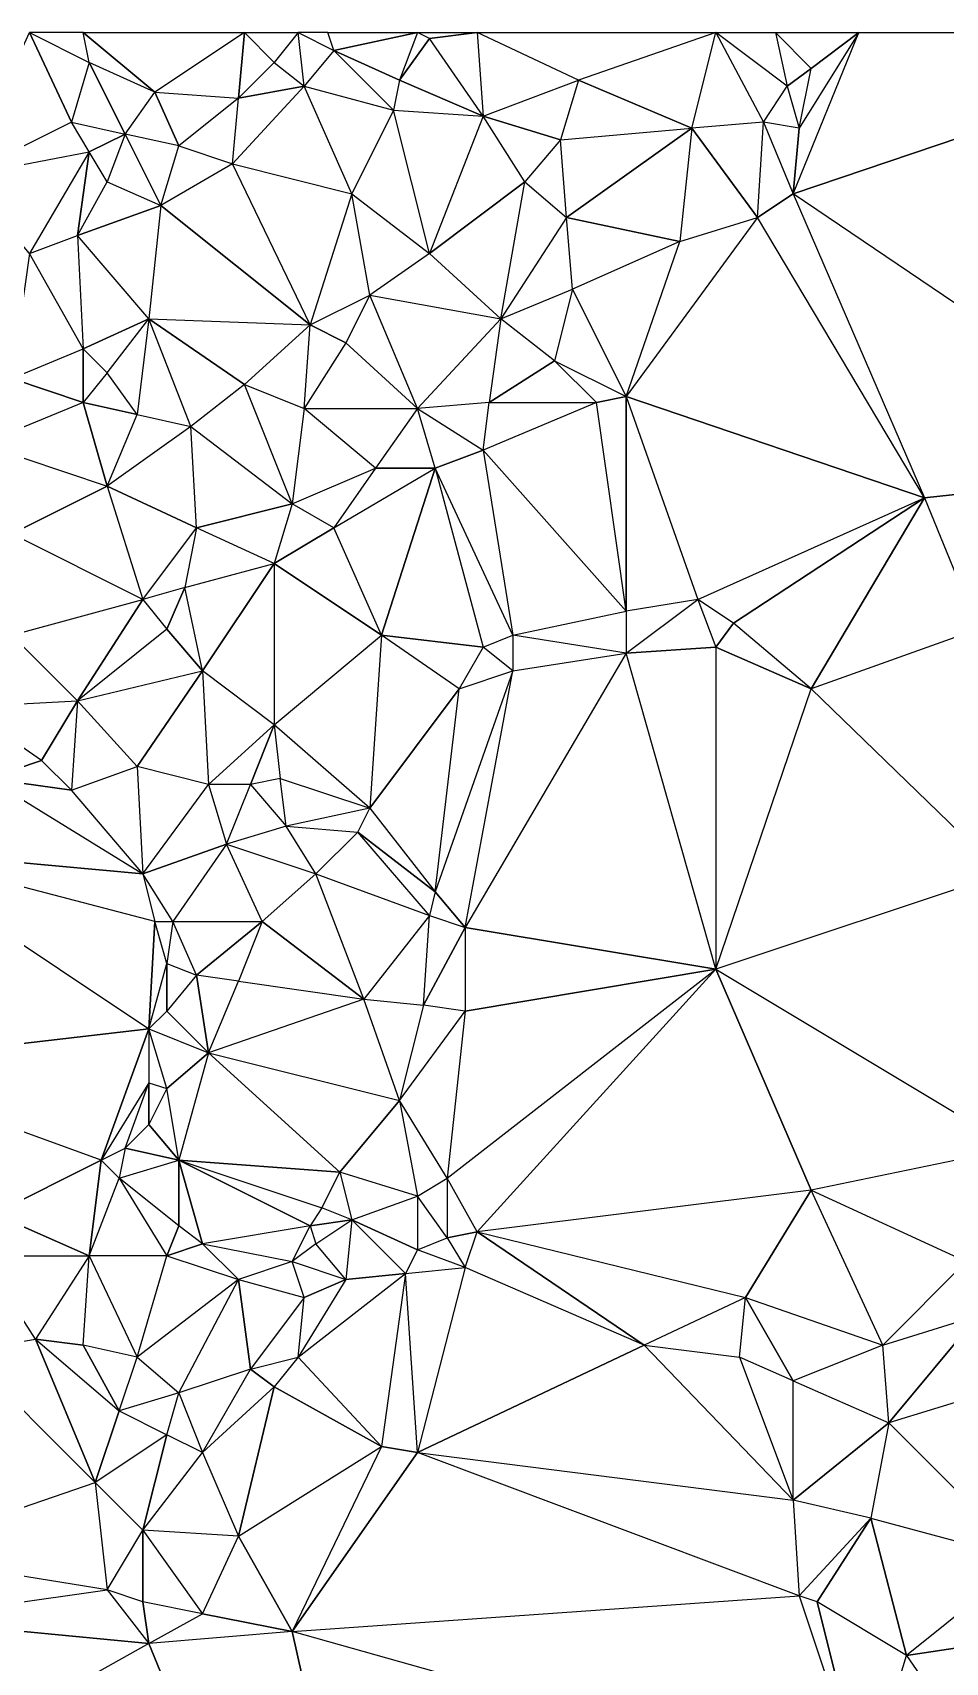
# Model space of a CAD drawing. Header units: millimetres. Extents: x 177476 to 180258, y 742892 to 746240.
# Drawn here: x 178717 to 179176, y 745420 to 746240 of the extents above; entities that cross this region are included whole.
import ezdxf

# ---------------------------------------------------------------- set-up
doc = ezdxf.new("R2010")
doc.units = ezdxf.units.MM
doc.layers.add('face', color=7, linetype='Continuous')

msp = doc.modelspace()

# ---------------------------------------------------------------- linework, layer by layer
at = {"layer": 'face'}
for points in [[(178736.5, 746194.5, 276.17), (178682.5, 746167.5, 272.35), (178715.5, 746239.5, 268.53), (178736.5, 746194.5, 276.17)], [(178745.5, 746224.5, 267.97), (178736.5, 746194.5, 276.17), (178715.5, 746239.5, 268.53), (178745.5, 746224.5, 267.97)], [(178745.5, 746224.5, 267.97), (178742.5, 746239.5, 264.84), (178715.5, 746239.5, 268.53), (178745.5, 746224.5, 267.97)], [(178823.5, 746239.5, 282.56), (178778.5, 746209.5, 277.57), (178742.5, 746239.5, 264.84), (178823.5, 746239.5, 282.56)], [(178778.5, 746209.5, 277.57), (178745.5, 746224.5, 267.97), (178742.5, 746239.5, 264.84), (178778.5, 746209.5, 277.57)], [(178820.5, 746206.5, 282.09), (178823.5, 746239.5, 282.56), (178778.5, 746209.5, 277.57), (178820.5, 746206.5, 282.09)], [(178820.5, 746206.5, 282.09), (178838.5, 746224.5, 284.26), (178823.5, 746239.5, 282.56), (178820.5, 746206.5, 282.09)], [(178850.5, 746239.5, 283.8), (178838.5, 746224.5, 284.26), (178823.5, 746239.5, 282.56), (178850.5, 746239.5, 283.8)], [(178853.5, 746212.5, 281.87), (178850.5, 746239.5, 283.8), (178838.5, 746224.5, 284.26), (178853.5, 746212.5, 281.87)], [(178868.5, 746230.5, 280.01), (178865.5, 746239.5, 280.67), (178850.5, 746239.5, 283.8), (178868.5, 746230.5, 280.01)], [(178868.5, 746230.5, 280.01), (178853.5, 746212.5, 281.87), (178850.5, 746239.5, 283.8), (178868.5, 746230.5, 280.01)], [(178910.5, 746239.5, 258.7), (178868.5, 746230.5, 280.01), (178865.5, 746239.5, 280.67), (178910.5, 746239.5, 258.7)], [(178910.5, 746239.5, 258.7), (178901.5, 746215.5, 269.92), (178868.5, 746230.5, 280.01), (178910.5, 746239.5, 258.7)], [(178916.5, 746236.5, 257.55), (178910.5, 746239.5, 258.7), (178901.5, 746215.5, 269.92), (178916.5, 746236.5, 257.55)], [(178940.5, 746239.5, 251.11), (178916.5, 746236.5, 257.55), (178910.5, 746239.5, 258.7), (178940.5, 746239.5, 251.11)], [(178940.5, 746239.5, 251.11), (178943.5, 746197.5, 259.15), (178916.5, 746236.5, 257.55), (178940.5, 746239.5, 251.11)], [(179060.5, 746239.5, 249.1), (178991.5, 746215.5, 246.79), (178940.5, 746239.5, 251.11), (179060.5, 746239.5, 249.1)], [(178991.5, 746215.5, 246.79), (178940.5, 746239.5, 251.11), (178943.5, 746197.5, 259.15), (178991.5, 746215.5, 246.79)], [(179048.5, 746191.5, 243.12), (179060.5, 746239.5, 249.1), (178991.5, 746215.5, 246.79), (179048.5, 746191.5, 243.12)], [(179084.5, 746194.5, 246.07), (179048.5, 746191.5, 243.12), (179060.5, 746239.5, 249.1), (179084.5, 746194.5, 246.07)], [(179084.5, 746194.5, 246.07), (179096.5, 746212.5, 246.46), (179060.5, 746239.5, 249.1), (179084.5, 746194.5, 246.07)], [(179096.5, 746212.5, 246.46), (179060.5, 746239.5, 249.1), (179090.5, 746239.5, 240.89), (179096.5, 746212.5, 246.46)], [(179132.5, 746239.5, 239.49), (179108.5, 746221.5, 240.6), (179090.5, 746239.5, 240.89), (179132.5, 746239.5, 239.49)], [(179108.5, 746221.5, 240.6), (179090.5, 746239.5, 240.89), (179096.5, 746212.5, 246.46), (179108.5, 746221.5, 240.6)], [(179339.5, 746239.5, 244.26), (179303.5, 746020.5, 237.96), (179099.5, 746158.5, 238.57), (179339.5, 746239.5, 244.26)], [(179339.5, 746239.5, 244.26), (179099.5, 746158.5, 238.57), (179132.5, 746239.5, 239.49), (179339.5, 746239.5, 244.26)], [(179099.5, 746158.5, 238.57), (179132.5, 746239.5, 239.49), (179102.5, 746191.5, 238.24), (179099.5, 746158.5, 238.57)], [(179132.5, 746239.5, 239.49), (179102.5, 746191.5, 238.24), (179108.5, 746221.5, 240.6), (179132.5, 746239.5, 239.49)], [(178898.5, 746200.5, 270.71), (178868.5, 746230.5, 280.01), (178853.5, 746212.5, 281.87), (178898.5, 746200.5, 270.71)], [(178901.5, 746215.5, 269.92), (178898.5, 746200.5, 270.71), (178868.5, 746230.5, 280.01), (178901.5, 746215.5, 269.92)], [(178943.5, 746197.5, 259.15), (178916.5, 746236.5, 257.55), (178901.5, 746215.5, 269.92), (178943.5, 746197.5, 259.15)], [(178763.5, 746188.5, 276.46), (178745.5, 746224.5, 267.97), (178736.5, 746194.5, 276.17), (178763.5, 746188.5, 276.46)], [(178763.5, 746188.5, 276.46), (178778.5, 746209.5, 277.57), (178745.5, 746224.5, 267.97), (178763.5, 746188.5, 276.46)], [(178853.5, 746212.5, 281.87), (178820.5, 746206.5, 282.09), (178838.5, 746224.5, 284.26), (178853.5, 746212.5, 281.87)], [(179102.5, 746191.5, 238.24), (179108.5, 746221.5, 240.6), (179096.5, 746212.5, 246.46), (179102.5, 746191.5, 238.24)], [(178877.5, 746158.5, 264.36), (178853.5, 746212.5, 281.87), (178817.5, 746173.5, 275.37), (178877.5, 746158.5, 264.36)], [(178853.5, 746212.5, 281.87), (178817.5, 746173.5, 275.37), (178820.5, 746206.5, 282.09), (178853.5, 746212.5, 281.87)], [(178898.5, 746200.5, 270.71), (178877.5, 746158.5, 264.36), (178853.5, 746212.5, 281.87), (178898.5, 746200.5, 270.71)], [(178943.5, 746197.5, 259.15), (178901.5, 746215.5, 269.92), (178898.5, 746200.5, 270.71), (178943.5, 746197.5, 259.15)], [(178991.5, 746215.5, 246.79), (178982.5, 746185.5, 251.26), (178943.5, 746197.5, 259.15), (178991.5, 746215.5, 246.79)], [(179048.5, 746191.5, 243.12), (178991.5, 746215.5, 246.79), (178982.5, 746185.5, 251.26), (179048.5, 746191.5, 243.12)], [(179102.5, 746191.5, 238.24), (179084.5, 746194.5, 246.07), (179096.5, 746212.5, 246.46), (179102.5, 746191.5, 238.24)], [(178790.5, 746182.5, 270.2), (178763.5, 746188.5, 276.46), (178778.5, 746209.5, 277.57), (178790.5, 746182.5, 270.2)], [(178820.5, 746206.5, 282.09), (178790.5, 746182.5, 270.2), (178778.5, 746209.5, 277.57), (178820.5, 746206.5, 282.09)], [(178817.5, 746173.5, 275.37), (178820.5, 746206.5, 282.09), (178790.5, 746182.5, 270.2), (178817.5, 746173.5, 275.37)], [(178916.5, 746128.5, 258.24), (178898.5, 746200.5, 270.71), (178877.5, 746158.5, 264.36), (178916.5, 746128.5, 258.24)], [(178943.5, 746197.5, 259.15), (178916.5, 746128.5, 258.24), (178898.5, 746200.5, 270.71), (178943.5, 746197.5, 259.15)], [(178964.5, 746164.5, 249.45), (178943.5, 746197.5, 259.15), (178916.5, 746128.5, 258.24), (178964.5, 746164.5, 249.45)], [(178982.5, 746185.5, 251.26), (178964.5, 746164.5, 249.45), (178943.5, 746197.5, 259.15), (178982.5, 746185.5, 251.26)], [(178745.5, 746179.5, 277.51), (178736.5, 746194.5, 276.17), (178682.5, 746167.5, 272.35), (178745.5, 746179.5, 277.51)], [(178763.5, 746188.5, 276.46), (178745.5, 746179.5, 277.51), (178736.5, 746194.5, 276.17), (178763.5, 746188.5, 276.46)], [(178763.5, 746188.5, 276.46), (178754.5, 746164.5, 272.37), (178745.5, 746179.5, 277.51), (178763.5, 746188.5, 276.46)], [(178781.5, 746152.5, 262.84), (178763.5, 746188.5, 276.46), (178754.5, 746164.5, 272.37), (178781.5, 746152.5, 262.84)], [(178781.5, 746152.5, 262.84), (178790.5, 746182.5, 270.2), (178763.5, 746188.5, 276.46), (178781.5, 746152.5, 262.84)], [(179048.5, 746191.5, 243.12), (178985.5, 746146.5, 247.66), (178982.5, 746185.5, 251.26), (179048.5, 746191.5, 243.12)], [(179048.5, 746191.5, 243.12), (179042.5, 746134.5, 242.27), (178985.5, 746146.5, 247.66), (179048.5, 746191.5, 243.12)], [(179081.5, 746146.5, 243.85), (179048.5, 746191.5, 243.12), (179042.5, 746134.5, 242.27), (179081.5, 746146.5, 243.85)], [(179081.5, 746146.5, 243.85), (179084.5, 746194.5, 246.07), (179048.5, 746191.5, 243.12), (179081.5, 746146.5, 243.85)], [(179099.5, 746158.5, 238.57), (179081.5, 746146.5, 243.85), (179084.5, 746194.5, 246.07), (179099.5, 746158.5, 238.57)], [(179099.5, 746158.5, 238.57), (179102.5, 746191.5, 238.24), (179084.5, 746194.5, 246.07), (179099.5, 746158.5, 238.57)], [(178745.5, 746179.5, 277.51), (178715.5, 746128.5, 282.48), (178682.5, 746167.5, 272.35), (178745.5, 746179.5, 277.51)], [(178739.5, 746137.5, 282.22), (178745.5, 746179.5, 277.51), (178715.5, 746128.5, 282.48), (178739.5, 746137.5, 282.22)], [(178739.5, 746137.5, 282.22), (178754.5, 746164.5, 272.37), (178745.5, 746179.5, 277.51), (178739.5, 746137.5, 282.22)], [(178817.5, 746173.5, 275.37), (178781.5, 746152.5, 262.84), (178790.5, 746182.5, 270.2), (178817.5, 746173.5, 275.37)], [(178985.5, 746146.5, 247.66), (178982.5, 746185.5, 251.26), (178964.5, 746164.5, 249.45), (178985.5, 746146.5, 247.66)], [(178856.5, 746092.5, 251.5), (178817.5, 746173.5, 275.37), (178781.5, 746152.5, 262.84), (178856.5, 746092.5, 251.5)], [(178877.5, 746158.5, 264.36), (178856.5, 746092.5, 251.5), (178817.5, 746173.5, 275.37), (178877.5, 746158.5, 264.36)], [(178781.5, 746152.5, 262.84), (178739.5, 746137.5, 282.22), (178754.5, 746164.5, 272.37), (178781.5, 746152.5, 262.84)], [(178952.5, 746095.5, 250.06), (178964.5, 746164.5, 249.45), (178916.5, 746128.5, 258.24), (178952.5, 746095.5, 250.06)], [(178985.5, 746146.5, 247.66), (178952.5, 746095.5, 250.06), (178964.5, 746164.5, 249.45), (178985.5, 746146.5, 247.66)], [(178886.5, 746107.5, 255.23), (178877.5, 746158.5, 264.36), (178856.5, 746092.5, 251.5), (178886.5, 746107.5, 255.23)], [(178916.5, 746128.5, 258.24), (178886.5, 746107.5, 255.23), (178877.5, 746158.5, 264.36), (178916.5, 746128.5, 258.24)], [(179099.5, 746158.5, 238.57), (179165.5, 746005.5, 236.1), (179081.5, 746146.5, 243.85), (179099.5, 746158.5, 238.57)], [(179303.5, 746020.5, 237.96), (179099.5, 746158.5, 238.57), (179165.5, 746005.5, 236.1), (179303.5, 746020.5, 237.96)], [(178781.5, 746152.5, 262.84), (178775.5, 746095.5, 284.28), (178739.5, 746137.5, 282.22), (178781.5, 746152.5, 262.84)], [(178856.5, 746092.5, 251.5), (178781.5, 746152.5, 262.84), (178775.5, 746095.5, 284.28), (178856.5, 746092.5, 251.5)], [(178988.5, 746110.5, 250.37), (178985.5, 746146.5, 247.66), (178952.5, 746095.5, 250.06), (178988.5, 746110.5, 250.37)], [(179042.5, 746134.5, 242.27), (178988.5, 746110.5, 250.37), (178985.5, 746146.5, 247.66), (179042.5, 746134.5, 242.27)], [(179165.5, 746005.5, 236.1), (179081.5, 746146.5, 243.85), (179015.5, 746056.5, 244.37), (179165.5, 746005.5, 236.1)], [(179081.5, 746146.5, 243.85), (179015.5, 746056.5, 244.37), (179042.5, 746134.5, 242.27), (179081.5, 746146.5, 243.85)], [(178739.5, 746137.5, 282.22), (178742.5, 746080.5, 282.56), (178715.5, 746128.5, 282.48), (178739.5, 746137.5, 282.22)], [(178775.5, 746095.5, 284.28), (178739.5, 746137.5, 282.22), (178742.5, 746080.5, 282.56), (178775.5, 746095.5, 284.28)], [(179015.5, 746056.5, 244.37), (179042.5, 746134.5, 242.27), (178988.5, 746110.5, 250.37), (179015.5, 746056.5, 244.37)], [(178742.5, 746080.5, 282.56), (178715.5, 746128.5, 282.48), (178706.5, 746065.5, 272.61), (178742.5, 746080.5, 282.56)], [(178952.5, 746095.5, 250.06), (178916.5, 746128.5, 258.24), (178886.5, 746107.5, 255.23), (178952.5, 746095.5, 250.06)], [(178886.5, 746107.5, 255.23), (178874.5, 746083.5, 250.36), (178856.5, 746092.5, 251.5), (178886.5, 746107.5, 255.23)], [(178910.5, 746050.5, 249.16), (178886.5, 746107.5, 255.23), (178874.5, 746083.5, 250.36), (178910.5, 746050.5, 249.16)], [(178952.5, 746095.5, 250.06), (178910.5, 746050.5, 249.16), (178886.5, 746107.5, 255.23), (178952.5, 746095.5, 250.06)], [(178988.5, 746110.5, 250.37), (178979.5, 746074.5, 250.43), (178952.5, 746095.5, 250.06), (178988.5, 746110.5, 250.37)], [(179015.5, 746056.5, 244.37), (178988.5, 746110.5, 250.37), (178979.5, 746074.5, 250.43), (179015.5, 746056.5, 244.37)], [(178775.5, 746095.5, 284.28), (178742.5, 746080.5, 282.56), (178754.5, 746068.5, 280.11), (178775.5, 746095.5, 284.28)], [(178775.5, 746095.5, 284.28), (178769.5, 746047.5, 284.99), (178754.5, 746068.5, 280.11), (178775.5, 746095.5, 284.28)], [(178796.5, 746041.5, 284.21), (178775.5, 746095.5, 284.28), (178769.5, 746047.5, 284.99), (178796.5, 746041.5, 284.21)], [(178856.5, 746092.5, 251.5), (178823.5, 746062.5, 275.59), (178775.5, 746095.5, 284.28), (178856.5, 746092.5, 251.5)], [(178823.5, 746062.5, 275.59), (178796.5, 746041.5, 284.21), (178775.5, 746095.5, 284.28), (178823.5, 746062.5, 275.59)], [(178853.5, 746050.5, 267.24), (178856.5, 746092.5, 251.5), (178823.5, 746062.5, 275.59), (178853.5, 746050.5, 267.24)], [(178874.5, 746083.5, 250.36), (178853.5, 746050.5, 267.24), (178856.5, 746092.5, 251.5), (178874.5, 746083.5, 250.36)], [(178952.5, 746095.5, 250.06), (178946.5, 746053.5, 248.51), (178910.5, 746050.5, 249.16), (178952.5, 746095.5, 250.06)], [(178979.5, 746074.5, 250.43), (178952.5, 746095.5, 250.06), (178946.5, 746053.5, 248.51), (178979.5, 746074.5, 250.43)], [(178910.5, 746050.5, 249.16), (178874.5, 746083.5, 250.36), (178853.5, 746050.5, 267.24), (178910.5, 746050.5, 249.16)], [(178742.5, 746080.5, 282.56), (178742.5, 746053.5, 275.76), (178706.5, 746065.5, 272.61), (178742.5, 746080.5, 282.56)], [(178742.5, 746080.5, 282.56), (178754.5, 746068.5, 280.11), (178742.5, 746053.5, 275.76), (178742.5, 746080.5, 282.56)], [(179000.5, 746053.5, 248.36), (178979.5, 746074.5, 250.43), (178946.5, 746053.5, 248.51), (179000.5, 746053.5, 248.36)], [(179015.5, 746056.5, 244.37), (179000.5, 746053.5, 248.36), (178979.5, 746074.5, 250.43), (179015.5, 746056.5, 244.37)], [(178742.5, 746053.5, 275.76), (178691.5, 746032.5, 266.51), (178706.5, 746065.5, 272.61), (178742.5, 746053.5, 275.76)], [(178769.5, 746047.5, 284.99), (178754.5, 746068.5, 280.11), (178742.5, 746053.5, 275.76), (178769.5, 746047.5, 284.99)], [(178847.5, 746002.5, 260.04), (178823.5, 746062.5, 275.59), (178796.5, 746041.5, 284.21), (178847.5, 746002.5, 260.04)], [(178853.5, 746050.5, 267.24), (178847.5, 746002.5, 260.04), (178823.5, 746062.5, 275.59), (178853.5, 746050.5, 267.24)], [(179015.5, 746056.5, 244.37), (179015.5, 745948.5, 245.29), (179000.5, 746053.5, 248.36), (179015.5, 746056.5, 244.37)], [(179165.5, 746005.5, 236.1), (179015.5, 746056.5, 244.37), (179051.5, 745954.5, 244.97), (179165.5, 746005.5, 236.1)], [(179015.5, 746056.5, 244.37), (179051.5, 745954.5, 244.97), (179015.5, 745948.5, 245.29), (179015.5, 746056.5, 244.37)], [(178754.5, 746011.5, 278.88), (178742.5, 746053.5, 275.76), (178691.5, 746032.5, 266.51), (178754.5, 746011.5, 278.88)], [(178754.5, 746011.5, 278.88), (178769.5, 746047.5, 284.99), (178742.5, 746053.5, 275.76), (178754.5, 746011.5, 278.88)], [(178889.5, 746020.5, 258.44), (178853.5, 746050.5, 267.24), (178847.5, 746002.5, 260.04), (178889.5, 746020.5, 258.44)], [(178910.5, 746050.5, 249.16), (178889.5, 746020.5, 258.44), (178853.5, 746050.5, 267.24), (178910.5, 746050.5, 249.16)], [(178919.5, 746020.5, 252.53), (178910.5, 746050.5, 249.16), (178889.5, 746020.5, 258.44), (178919.5, 746020.5, 252.53)], [(178943.5, 746029.5, 247.48), (178946.5, 746053.5, 248.51), (178910.5, 746050.5, 249.16), (178943.5, 746029.5, 247.48)], [(178943.5, 746029.5, 247.48), (178919.5, 746020.5, 252.53), (178910.5, 746050.5, 249.16), (178943.5, 746029.5, 247.48)], [(179015.5, 745948.5, 245.29), (179000.5, 746053.5, 248.36), (178943.5, 746029.5, 247.48), (179015.5, 745948.5, 245.29)], [(179000.5, 746053.5, 248.36), (178943.5, 746029.5, 247.48), (178946.5, 746053.5, 248.51), (179000.5, 746053.5, 248.36)], [(178796.5, 746041.5, 284.21), (178754.5, 746011.5, 278.88), (178769.5, 746047.5, 284.99), (178796.5, 746041.5, 284.21)], [(178799.5, 745990.5, 275.89), (178796.5, 746041.5, 284.21), (178754.5, 746011.5, 278.88), (178799.5, 745990.5, 275.89)], [(178847.5, 746002.5, 260.04), (178799.5, 745990.5, 275.89), (178796.5, 746041.5, 284.21), (178847.5, 746002.5, 260.04)], [(178754.5, 746011.5, 278.88), (178706.5, 745987.5, 269.37), (178691.5, 746032.5, 266.51), (178754.5, 746011.5, 278.88)], [(178943.5, 746029.5, 247.48), (178958.5, 745936.5, 245.95), (178919.5, 746020.5, 252.53), (178943.5, 746029.5, 247.48)], [(179015.5, 745948.5, 245.29), (178943.5, 746029.5, 247.48), (178958.5, 745936.5, 245.95), (179015.5, 745948.5, 245.29)], [(178889.5, 746020.5, 258.44), (178868.5, 745990.5, 254.75), (178847.5, 746002.5, 260.04), (178889.5, 746020.5, 258.44)], [(178919.5, 746020.5, 252.53), (178889.5, 746020.5, 258.44), (178868.5, 745990.5, 254.75), (178919.5, 746020.5, 252.53)], [(178919.5, 746020.5, 252.53), (178892.5, 745936.5, 248.95), (178868.5, 745990.5, 254.75), (178919.5, 746020.5, 252.53)], [(178919.5, 746020.5, 252.53), (178943.5, 745930.5, 246.39), (178892.5, 745936.5, 248.95), (178919.5, 746020.5, 252.53)], [(178958.5, 745936.5, 245.95), (178919.5, 746020.5, 252.53), (178943.5, 745930.5, 246.39), (178958.5, 745936.5, 245.95)], [(179303.5, 746020.5, 237.96), (179165.5, 746005.5, 236.1), (179192.5, 745939.5, 234.53), (179303.5, 746020.5, 237.96)], [(178754.5, 746011.5, 278.88), (178772.5, 745954.5, 264.59), (178706.5, 745987.5, 269.37), (178754.5, 746011.5, 278.88)], [(178799.5, 745990.5, 275.89), (178754.5, 746011.5, 278.88), (178772.5, 745954.5, 264.59), (178799.5, 745990.5, 275.89)], [(178847.5, 746002.5, 260.04), (178838.5, 745972.5, 266.28), (178799.5, 745990.5, 275.89), (178847.5, 746002.5, 260.04)], [(178868.5, 745990.5, 254.75), (178847.5, 746002.5, 260.04), (178838.5, 745972.5, 266.28), (178868.5, 745990.5, 254.75)], [(179165.5, 746005.5, 236.1), (179069.5, 745942.5, 239.99), (179051.5, 745954.5, 244.97), (179165.5, 746005.5, 236.1)], [(179165.5, 746005.5, 236.1), (179108.5, 745909.5, 240.12), (179069.5, 745942.5, 239.99), (179165.5, 746005.5, 236.1)], [(179165.5, 746005.5, 236.1), (179192.5, 745939.5, 234.53), (179108.5, 745909.5, 240.12), (179165.5, 746005.5, 236.1)], [(178772.5, 745954.5, 264.59), (178706.5, 745987.5, 269.37), (178706.5, 745936.5, 256.12), (178772.5, 745954.5, 264.59)], [(178799.5, 745990.5, 275.89), (178793.5, 745960.5, 270.87), (178772.5, 745954.5, 264.59), (178799.5, 745990.5, 275.89)], [(178838.5, 745972.5, 266.28), (178799.5, 745990.5, 275.89), (178793.5, 745960.5, 270.87), (178838.5, 745972.5, 266.28)], [(178892.5, 745936.5, 248.95), (178868.5, 745990.5, 254.75), (178838.5, 745972.5, 266.28), (178892.5, 745936.5, 248.95)], [(178838.5, 745972.5, 266.28), (178802.5, 745918.5, 262.74), (178793.5, 745960.5, 270.87), (178838.5, 745972.5, 266.28)], [(178838.5, 745972.5, 266.28), (178838.5, 745891.5, 251.72), (178802.5, 745918.5, 262.74), (178838.5, 745972.5, 266.28)], [(178892.5, 745936.5, 248.95), (178838.5, 745972.5, 266.28), (178838.5, 745891.5, 251.72), (178892.5, 745936.5, 248.95)], [(178793.5, 745960.5, 270.87), (178772.5, 745954.5, 264.59), (178784.5, 745939.5, 268.48), (178793.5, 745960.5, 270.87)], [(178802.5, 745918.5, 262.74), (178793.5, 745960.5, 270.87), (178784.5, 745939.5, 268.48), (178802.5, 745918.5, 262.74)], [(178772.5, 745954.5, 264.59), (178739.5, 745903.5, 266.82), (178706.5, 745936.5, 256.12), (178772.5, 745954.5, 264.59)], [(178772.5, 745954.5, 264.59), (178784.5, 745939.5, 268.48), (178739.5, 745903.5, 266.82), (178772.5, 745954.5, 264.59)], [(179051.5, 745954.5, 244.97), (179015.5, 745948.5, 245.29), (179015.5, 745927.5, 239.04), (179051.5, 745954.5, 244.97)], [(179051.5, 745954.5, 244.97), (179060.5, 745930.5, 239.64), (179015.5, 745927.5, 239.04), (179051.5, 745954.5, 244.97)], [(179069.5, 745942.5, 239.99), (179051.5, 745954.5, 244.97), (179060.5, 745930.5, 239.64), (179069.5, 745942.5, 239.99)], [(179015.5, 745948.5, 245.29), (179015.5, 745927.5, 239.04), (178958.5, 745936.5, 245.95), (179015.5, 745948.5, 245.29)], [(179108.5, 745909.5, 240.12), (179069.5, 745942.5, 239.99), (179060.5, 745930.5, 239.64), (179108.5, 745909.5, 240.12)], [(178739.5, 745903.5, 266.82), (178706.5, 745936.5, 256.12), (178682.5, 745900.5, 260.98), (178739.5, 745903.5, 266.82)], [(178802.5, 745918.5, 262.74), (178784.5, 745939.5, 268.48), (178739.5, 745903.5, 266.82), (178802.5, 745918.5, 262.74)], [(178892.5, 745936.5, 248.95), (178886.5, 745849.5, 246.2), (178838.5, 745891.5, 251.72), (178892.5, 745936.5, 248.95)], [(178931.5, 745909.5, 246.63), (178892.5, 745936.5, 248.95), (178886.5, 745849.5, 246.2), (178931.5, 745909.5, 246.63)], [(178943.5, 745930.5, 246.39), (178931.5, 745909.5, 246.63), (178892.5, 745936.5, 248.95), (178943.5, 745930.5, 246.39)], [(178958.5, 745936.5, 245.95), (178958.5, 745918.5, 239.71), (178943.5, 745930.5, 246.39), (178958.5, 745936.5, 245.95)], [(179015.5, 745927.5, 239.04), (178958.5, 745936.5, 245.95), (178958.5, 745918.5, 239.71), (179015.5, 745927.5, 239.04)], [(179192.5, 745939.5, 234.53), (179108.5, 745909.5, 240.12), (179204.5, 745816.5, 236.83), (179192.5, 745939.5, 234.53)], [(178958.5, 745918.5, 239.71), (178943.5, 745930.5, 246.39), (178931.5, 745909.5, 246.63), (178958.5, 745918.5, 239.71)], [(179060.5, 745768.5, 240.72), (179015.5, 745927.5, 239.04), (178934.5, 745789.5, 240.58), (179060.5, 745768.5, 240.72)], [(179015.5, 745927.5, 239.04), (178934.5, 745789.5, 240.58), (178958.5, 745918.5, 239.71), (179015.5, 745927.5, 239.04)], [(179060.5, 745930.5, 239.64), (179060.5, 745768.5, 240.72), (179015.5, 745927.5, 239.04), (179060.5, 745930.5, 239.64)], [(179108.5, 745909.5, 240.12), (179060.5, 745930.5, 239.64), (179060.5, 745768.5, 240.72), (179108.5, 745909.5, 240.12)], [(178802.5, 745918.5, 262.74), (178769.5, 745870.5, 253.68), (178739.5, 745903.5, 266.82), (178802.5, 745918.5, 262.74)], [(178802.5, 745918.5, 262.74), (178805.5, 745861.5, 251.83), (178769.5, 745870.5, 253.68), (178802.5, 745918.5, 262.74)], [(178838.5, 745891.5, 251.72), (178802.5, 745918.5, 262.74), (178805.5, 745861.5, 251.83), (178838.5, 745891.5, 251.72)], [(178934.5, 745789.5, 240.58), (178958.5, 745918.5, 239.71), (178919.5, 745807.5, 246.95), (178934.5, 745789.5, 240.58)], [(178958.5, 745918.5, 239.71), (178919.5, 745807.5, 246.95), (178931.5, 745909.5, 246.63), (178958.5, 745918.5, 239.71)], [(178919.5, 745807.5, 246.95), (178931.5, 745909.5, 246.63), (178886.5, 745849.5, 246.2), (178919.5, 745807.5, 246.95)], [(179108.5, 745909.5, 240.12), (179204.5, 745816.5, 236.83), (179060.5, 745768.5, 240.72), (179108.5, 745909.5, 240.12)], [(178739.5, 745903.5, 266.82), (178721.5, 745873.5, 260.43), (178682.5, 745900.5, 260.98), (178739.5, 745903.5, 266.82)], [(178739.5, 745903.5, 266.82), (178736.5, 745858.5, 259.01), (178721.5, 745873.5, 260.43), (178739.5, 745903.5, 266.82)], [(178769.5, 745870.5, 253.68), (178739.5, 745903.5, 266.82), (178736.5, 745858.5, 259.01), (178769.5, 745870.5, 253.68)], [(178721.5, 745873.5, 260.43), (178682.5, 745900.5, 260.98), (178694.5, 745864.5, 255.86), (178721.5, 745873.5, 260.43)], [(178838.5, 745891.5, 251.72), (178826.5, 745861.5, 248.35), (178805.5, 745861.5, 251.83), (178838.5, 745891.5, 251.72)], [(178838.5, 745891.5, 251.72), (178841.5, 745864.5, 246.68), (178826.5, 745861.5, 248.35), (178838.5, 745891.5, 251.72)], [(178886.5, 745849.5, 246.2), (178838.5, 745891.5, 251.72), (178841.5, 745864.5, 246.68), (178886.5, 745849.5, 246.2)], [(178736.5, 745858.5, 259.01), (178721.5, 745873.5, 260.43), (178694.5, 745864.5, 255.86), (178736.5, 745858.5, 259.01)], [(178769.5, 745870.5, 253.68), (178772.5, 745816.5, 273.38), (178736.5, 745858.5, 259.01), (178769.5, 745870.5, 253.68)], [(178805.5, 745861.5, 251.83), (178769.5, 745870.5, 253.68), (178772.5, 745816.5, 273.38), (178805.5, 745861.5, 251.83)], [(178772.5, 745816.5, 273.38), (178640.5, 745828.5, 268.51), (178694.5, 745864.5, 255.86), (178772.5, 745816.5, 273.38)], [(178772.5, 745816.5, 273.38), (178736.5, 745858.5, 259.01), (178694.5, 745864.5, 255.86), (178772.5, 745816.5, 273.38)], [(178814.5, 745831.5, 262.33), (178772.5, 745816.5, 273.38), (178805.5, 745861.5, 251.83), (178814.5, 745831.5, 262.33)], [(178814.5, 745831.5, 262.33), (178826.5, 745861.5, 248.35), (178805.5, 745861.5, 251.83), (178814.5, 745831.5, 262.33)], [(178844.5, 745840.5, 253.97), (178814.5, 745831.5, 262.33), (178826.5, 745861.5, 248.35), (178844.5, 745840.5, 253.97)], [(178844.5, 745840.5, 253.97), (178841.5, 745864.5, 246.68), (178826.5, 745861.5, 248.35), (178844.5, 745840.5, 253.97)], [(178886.5, 745849.5, 246.2), (178844.5, 745840.5, 253.97), (178841.5, 745864.5, 246.68), (178886.5, 745849.5, 246.2)], [(178880.5, 745837.5, 251.38), (178886.5, 745849.5, 246.2), (178844.5, 745840.5, 253.97), (178880.5, 745837.5, 251.38)], [(178919.5, 745807.5, 246.95), (178880.5, 745837.5, 251.38), (178886.5, 745849.5, 246.2), (178919.5, 745807.5, 246.95)], [(178859.5, 745816.5, 253.77), (178844.5, 745840.5, 253.97), (178814.5, 745831.5, 262.33), (178859.5, 745816.5, 253.77)], [(178880.5, 745837.5, 251.38), (178859.5, 745816.5, 253.77), (178844.5, 745840.5, 253.97), (178880.5, 745837.5, 251.38)], [(178916.5, 745795.5, 247.43), (178880.5, 745837.5, 251.38), (178859.5, 745816.5, 253.77), (178916.5, 745795.5, 247.43)], [(178919.5, 745807.5, 246.95), (178916.5, 745795.5, 247.43), (178880.5, 745837.5, 251.38), (178919.5, 745807.5, 246.95)], [(178775.5, 745738.5, 271.1), (178619.5, 745720.5, 264.84), (178640.5, 745828.5, 268.51), (178775.5, 745738.5, 271.1)], [(178772.5, 745816.5, 273.38), (178778.5, 745792.5, 272.53), (178640.5, 745828.5, 268.51), (178772.5, 745816.5, 273.38)], [(178778.5, 745792.5, 272.53), (178640.5, 745828.5, 268.51), (178775.5, 745738.5, 271.1), (178778.5, 745792.5, 272.53)], [(178814.5, 745831.5, 262.33), (178787.5, 745792.5, 270.36), (178772.5, 745816.5, 273.38), (178814.5, 745831.5, 262.33)], [(178832.5, 745792.5, 258.6), (178814.5, 745831.5, 262.33), (178787.5, 745792.5, 270.36), (178832.5, 745792.5, 258.6)], [(178859.5, 745816.5, 253.77), (178832.5, 745792.5, 258.6), (178814.5, 745831.5, 262.33), (178859.5, 745816.5, 253.77)], [(178787.5, 745792.5, 270.36), (178772.5, 745816.5, 273.38), (178778.5, 745792.5, 272.53), (178787.5, 745792.5, 270.36)], [(178883.5, 745753.5, 244.94), (178859.5, 745816.5, 253.77), (178832.5, 745792.5, 258.6), (178883.5, 745753.5, 244.94)], [(178916.5, 745795.5, 247.43), (178883.5, 745753.5, 244.94), (178859.5, 745816.5, 253.77), (178916.5, 745795.5, 247.43)], [(179204.5, 745816.5, 236.83), (179060.5, 745768.5, 240.72), (179210.5, 745678.5, 236.04), (179204.5, 745816.5, 236.83)], [(178934.5, 745789.5, 240.58), (178919.5, 745807.5, 246.95), (178916.5, 745795.5, 247.43), (178934.5, 745789.5, 240.58)], [(178913.5, 745750.5, 246.51), (178916.5, 745795.5, 247.43), (178883.5, 745753.5, 244.94), (178913.5, 745750.5, 246.51)], [(178934.5, 745789.5, 240.58), (178913.5, 745750.5, 246.51), (178916.5, 745795.5, 247.43), (178934.5, 745789.5, 240.58)], [(178775.5, 745738.5, 271.1), (178784.5, 745771.5, 265.41), (178778.5, 745792.5, 272.53), (178775.5, 745738.5, 271.1)], [(178787.5, 745792.5, 270.36), (178784.5, 745771.5, 265.41), (178778.5, 745792.5, 272.53), (178787.5, 745792.5, 270.36)], [(178799.5, 745765.5, 257.78), (178787.5, 745792.5, 270.36), (178784.5, 745771.5, 265.41), (178799.5, 745765.5, 257.78)], [(178832.5, 745792.5, 258.6), (178799.5, 745765.5, 257.78), (178787.5, 745792.5, 270.36), (178832.5, 745792.5, 258.6)], [(178832.5, 745792.5, 258.6), (178820.5, 745762.5, 253.49), (178799.5, 745765.5, 257.78), (178832.5, 745792.5, 258.6)], [(178883.5, 745753.5, 244.94), (178832.5, 745792.5, 258.6), (178820.5, 745762.5, 253.49), (178883.5, 745753.5, 244.94)], [(178934.5, 745789.5, 240.58), (178934.5, 745747.5, 239.64), (178913.5, 745750.5, 246.51), (178934.5, 745789.5, 240.58)], [(179060.5, 745768.5, 240.72), (178934.5, 745789.5, 240.58), (178934.5, 745747.5, 239.64), (179060.5, 745768.5, 240.72)], [(178784.5, 745747.5, 270.19), (178775.5, 745738.5, 271.1), (178784.5, 745771.5, 265.41), (178784.5, 745747.5, 270.19)], [(178799.5, 745765.5, 257.78), (178784.5, 745747.5, 270.19), (178784.5, 745771.5, 265.41), (178799.5, 745765.5, 257.78)], [(178805.5, 745726.5, 269.04), (178799.5, 745765.5, 257.78), (178784.5, 745747.5, 270.19), (178805.5, 745726.5, 269.04)], [(178805.5, 745726.5, 269.04), (178820.5, 745762.5, 253.49), (178799.5, 745765.5, 257.78), (178805.5, 745726.5, 269.04)], [(178883.5, 745753.5, 244.94), (178805.5, 745726.5, 269.04), (178820.5, 745762.5, 253.49), (178883.5, 745753.5, 244.94)], [(179060.5, 745768.5, 240.72), (178940.5, 745636.5, 239.53), (178925.5, 745663.5, 239.63), (179060.5, 745768.5, 240.72)], [(179060.5, 745768.5, 240.72), (178934.5, 745747.5, 239.64), (178925.5, 745663.5, 239.63), (179060.5, 745768.5, 240.72)], [(179060.5, 745768.5, 240.72), (179108.5, 745657.5, 235.66), (178940.5, 745636.5, 239.53), (179060.5, 745768.5, 240.72)], [(179060.5, 745768.5, 240.72), (179210.5, 745678.5, 236.04), (179108.5, 745657.5, 235.66), (179060.5, 745768.5, 240.72)], [(178901.5, 745702.5, 248.32), (178883.5, 745753.5, 244.94), (178805.5, 745726.5, 269.04), (178901.5, 745702.5, 248.32)], [(178913.5, 745750.5, 246.51), (178901.5, 745702.5, 248.32), (178883.5, 745753.5, 244.94), (178913.5, 745750.5, 246.51)], [(178805.5, 745726.5, 269.04), (178784.5, 745747.5, 270.19), (178775.5, 745738.5, 271.1), (178805.5, 745726.5, 269.04)], [(178934.5, 745747.5, 239.64), (178913.5, 745750.5, 246.51), (178901.5, 745702.5, 248.32), (178934.5, 745747.5, 239.64)], [(178934.5, 745747.5, 239.64), (178925.5, 745663.5, 239.63), (178901.5, 745702.5, 248.32), (178934.5, 745747.5, 239.64)], [(178775.5, 745738.5, 271.1), (178751.5, 745672.5, 267.64), (178619.5, 745720.5, 264.84), (178775.5, 745738.5, 271.1)], [(178775.5, 745738.5, 271.1), (178775.5, 745711.5, 270.57), (178751.5, 745672.5, 267.64), (178775.5, 745738.5, 271.1)], [(178805.5, 745726.5, 269.04), (178784.5, 745708.5, 268.76), (178775.5, 745738.5, 271.1), (178805.5, 745726.5, 269.04)], [(178784.5, 745708.5, 268.76), (178775.5, 745738.5, 271.1), (178775.5, 745711.5, 270.57), (178784.5, 745708.5, 268.76)], [(178751.5, 745672.5, 267.64), (178619.5, 745720.5, 264.84), (178697.5, 745645.5, 263.41), (178751.5, 745672.5, 267.64)], [(178805.5, 745726.5, 269.04), (178790.5, 745672.5, 252.87), (178784.5, 745708.5, 268.76), (178805.5, 745726.5, 269.04)], [(178871.5, 745666.5, 247.17), (178805.5, 745726.5, 269.04), (178790.5, 745672.5, 252.87), (178871.5, 745666.5, 247.17)], [(178901.5, 745702.5, 248.32), (178871.5, 745666.5, 247.17), (178805.5, 745726.5, 269.04), (178901.5, 745702.5, 248.32)], [(178775.5, 745711.5, 270.57), (178751.5, 745672.5, 267.64), (178763.5, 745678.5, 263.59), (178775.5, 745711.5, 270.57)], [(178775.5, 745690.5, 261.21), (178763.5, 745678.5, 263.59), (178775.5, 745711.5, 270.57), (178775.5, 745690.5, 261.21)], [(178784.5, 745708.5, 268.76), (178775.5, 745690.5, 261.21), (178775.5, 745711.5, 270.57), (178784.5, 745708.5, 268.76)], [(178790.5, 745672.5, 252.87), (178784.5, 745708.5, 268.76), (178775.5, 745690.5, 261.21), (178790.5, 745672.5, 252.87)], [(178901.5, 745702.5, 248.32), (178910.5, 745654.5, 246.63), (178871.5, 745666.5, 247.17), (178901.5, 745702.5, 248.32)], [(178925.5, 745663.5, 239.63), (178901.5, 745702.5, 248.32), (178910.5, 745654.5, 246.63), (178925.5, 745663.5, 239.63)], [(178790.5, 745672.5, 252.87), (178775.5, 745690.5, 261.21), (178763.5, 745678.5, 263.59), (178790.5, 745672.5, 252.87)], [(178751.5, 745672.5, 267.64), (178697.5, 745645.5, 263.41), (178745.5, 745624.5, 265.5), (178751.5, 745672.5, 267.64)], [(178760.5, 745663.5, 267.56), (178751.5, 745672.5, 267.64), (178745.5, 745624.5, 265.5), (178760.5, 745663.5, 267.56)], [(178763.5, 745678.5, 263.59), (178760.5, 745663.5, 267.56), (178751.5, 745672.5, 267.64), (178763.5, 745678.5, 263.59)], [(178790.5, 745672.5, 252.87), (178763.5, 745678.5, 263.59), (178760.5, 745663.5, 267.56), (178790.5, 745672.5, 252.87)], [(178790.5, 745672.5, 252.87), (178790.5, 745639.5, 266.94), (178760.5, 745663.5, 267.56), (178790.5, 745672.5, 252.87)], [(178871.5, 745666.5, 247.17), (178790.5, 745672.5, 252.87), (178862.5, 745648.5, 244.33), (178871.5, 745666.5, 247.17)], [(178790.5, 745672.5, 252.87), (178862.5, 745648.5, 244.33), (178856.5, 745639.5, 248.94), (178790.5, 745672.5, 252.87)], [(178790.5, 745672.5, 252.87), (178856.5, 745639.5, 248.94), (178802.5, 745630.5, 265.19), (178790.5, 745672.5, 252.87)], [(178790.5, 745672.5, 252.87), (178802.5, 745630.5, 265.19), (178790.5, 745639.5, 266.94), (178790.5, 745672.5, 252.87)], [(179210.5, 745678.5, 236.04), (179108.5, 745657.5, 235.66), (179186.5, 745621.5, 236.2), (179210.5, 745678.5, 236.04)], [(178760.5, 745663.5, 267.56), (178784.5, 745624.5, 266.65), (178745.5, 745624.5, 265.5), (178760.5, 745663.5, 267.56)], [(178790.5, 745639.5, 266.94), (178760.5, 745663.5, 267.56), (178784.5, 745624.5, 266.65), (178790.5, 745639.5, 266.94)], [(178871.5, 745666.5, 247.17), (178877.5, 745642.5, 249.44), (178862.5, 745648.5, 244.33), (178871.5, 745666.5, 247.17)], [(178910.5, 745654.5, 246.63), (178871.5, 745666.5, 247.17), (178877.5, 745642.5, 249.44), (178910.5, 745654.5, 246.63)], [(178925.5, 745663.5, 239.63), (178925.5, 745633.5, 245.07), (178910.5, 745654.5, 246.63), (178925.5, 745663.5, 239.63)], [(178940.5, 745636.5, 239.53), (178925.5, 745663.5, 239.63), (178925.5, 745633.5, 245.07), (178940.5, 745636.5, 239.53)], [(179108.5, 745657.5, 235.66), (178940.5, 745636.5, 239.53), (179075.5, 745603.5, 240.75), (179108.5, 745657.5, 235.66)], [(179108.5, 745657.5, 235.66), (179075.5, 745603.5, 240.75), (179144.5, 745579.5, 233.65), (179108.5, 745657.5, 235.66)], [(179108.5, 745657.5, 235.66), (179186.5, 745621.5, 236.2), (179144.5, 745579.5, 233.65), (179108.5, 745657.5, 235.66)], [(178877.5, 745642.5, 249.44), (178862.5, 745648.5, 244.33), (178856.5, 745639.5, 248.94), (178877.5, 745642.5, 249.44)], [(178910.5, 745654.5, 246.63), (178910.5, 745627.5, 246.52), (178877.5, 745642.5, 249.44), (178910.5, 745654.5, 246.63)], [(178925.5, 745633.5, 245.07), (178910.5, 745654.5, 246.63), (178910.5, 745627.5, 246.52), (178925.5, 745633.5, 245.07)], [(178691.5, 745624.5, 254.08), (178745.5, 745624.5, 265.5), (178697.5, 745645.5, 263.41), (178691.5, 745624.5, 254.08)], [(178802.5, 745630.5, 265.19), (178790.5, 745639.5, 266.94), (178784.5, 745624.5, 266.65), (178802.5, 745630.5, 265.19)], [(178856.5, 745639.5, 248.94), (178802.5, 745630.5, 265.19), (178847.5, 745621.5, 256.03), (178856.5, 745639.5, 248.94)], [(178856.5, 745639.5, 248.94), (178859.5, 745630.5, 249.87), (178847.5, 745621.5, 256.03), (178856.5, 745639.5, 248.94)], [(178877.5, 745642.5, 249.44), (178856.5, 745639.5, 248.94), (178859.5, 745630.5, 249.87), (178877.5, 745642.5, 249.44)], [(178877.5, 745642.5, 249.44), (178874.5, 745612.5, 247.37), (178859.5, 745630.5, 249.87), (178877.5, 745642.5, 249.44)], [(178904.5, 745615.5, 246.48), (178877.5, 745642.5, 249.44), (178874.5, 745612.5, 247.37), (178904.5, 745615.5, 246.48)], [(178910.5, 745627.5, 246.52), (178904.5, 745615.5, 246.48), (178877.5, 745642.5, 249.44), (178910.5, 745627.5, 246.52)], [(178802.5, 745630.5, 265.19), (178784.5, 745624.5, 266.65), (178820.5, 745612.5, 259.19), (178802.5, 745630.5, 265.19)], [(178802.5, 745630.5, 265.19), (178847.5, 745621.5, 256.03), (178820.5, 745612.5, 259.19), (178802.5, 745630.5, 265.19)], [(178874.5, 745612.5, 247.37), (178859.5, 745630.5, 249.87), (178847.5, 745621.5, 256.03), (178874.5, 745612.5, 247.37)], [(178925.5, 745633.5, 245.07), (178934.5, 745618.5, 238.88), (178910.5, 745627.5, 246.52), (178925.5, 745633.5, 245.07)], [(178940.5, 745636.5, 239.53), (178925.5, 745633.5, 245.07), (178934.5, 745618.5, 238.88), (178940.5, 745636.5, 239.53)], [(178940.5, 745636.5, 239.53), (179024.5, 745579.5, 236.6), (178934.5, 745618.5, 238.88), (178940.5, 745636.5, 239.53)], [(178940.5, 745636.5, 239.53), (179075.5, 745603.5, 240.75), (179024.5, 745579.5, 236.6), (178940.5, 745636.5, 239.53)], [(178682.5, 745576.5, 259.6), (178718.5, 745582.5, 264.33), (178691.5, 745624.5, 254.08), (178682.5, 745576.5, 259.6)], [(178718.5, 745582.5, 264.33), (178691.5, 745624.5, 254.08), (178745.5, 745624.5, 265.5), (178718.5, 745582.5, 264.33)], [(178718.5, 745582.5, 264.33), (178742.5, 745579.5, 261.9), (178745.5, 745624.5, 265.5), (178718.5, 745582.5, 264.33)], [(178769.5, 745573.5, 251.52), (178742.5, 745579.5, 261.9), (178745.5, 745624.5, 265.5), (178769.5, 745573.5, 251.52)], [(178769.5, 745573.5, 251.52), (178784.5, 745624.5, 266.65), (178745.5, 745624.5, 265.5), (178769.5, 745573.5, 251.52)], [(178820.5, 745612.5, 259.19), (178769.5, 745573.5, 251.52), (178784.5, 745624.5, 266.65), (178820.5, 745612.5, 259.19)], [(178934.5, 745618.5, 238.88), (178910.5, 745627.5, 246.52), (178904.5, 745615.5, 246.48), (178934.5, 745618.5, 238.88)], [(178853.5, 745603.5, 252.74), (178847.5, 745621.5, 256.03), (178820.5, 745612.5, 259.19), (178853.5, 745603.5, 252.74)], [(178874.5, 745612.5, 247.37), (178853.5, 745603.5, 252.74), (178847.5, 745621.5, 256.03), (178874.5, 745612.5, 247.37)], [(178904.5, 745615.5, 246.48), (178892.5, 745528.5, 243.52), (178850.5, 745573.5, 247.15), (178904.5, 745615.5, 246.48)], [(178904.5, 745615.5, 246.48), (178874.5, 745612.5, 247.37), (178850.5, 745573.5, 247.15), (178904.5, 745615.5, 246.48)], [(178910.5, 745525.5, 238.57), (178904.5, 745615.5, 246.48), (178892.5, 745528.5, 243.52), (178910.5, 745525.5, 238.57)], [(178934.5, 745618.5, 238.88), (178910.5, 745525.5, 238.57), (178904.5, 745615.5, 246.48), (178934.5, 745618.5, 238.88)], [(179024.5, 745579.5, 236.6), (178934.5, 745618.5, 238.88), (178910.5, 745525.5, 238.57), (179024.5, 745579.5, 236.6)], [(179186.5, 745621.5, 236.2), (179144.5, 745579.5, 233.65), (179192.5, 745594.5, 235.97), (179186.5, 745621.5, 236.2)], [(178790.5, 745555.5, 248.69), (178820.5, 745612.5, 259.19), (178769.5, 745573.5, 251.52), (178790.5, 745555.5, 248.69)], [(178826.5, 745567.5, 251.94), (178790.5, 745555.5, 248.69), (178820.5, 745612.5, 259.19), (178826.5, 745567.5, 251.94)], [(178853.5, 745603.5, 252.74), (178826.5, 745567.5, 251.94), (178820.5, 745612.5, 259.19), (178853.5, 745603.5, 252.74)], [(178874.5, 745612.5, 247.37), (178850.5, 745573.5, 247.15), (178853.5, 745603.5, 252.74), (178874.5, 745612.5, 247.37)], [(178850.5, 745573.5, 247.15), (178853.5, 745603.5, 252.74), (178826.5, 745567.5, 251.94), (178850.5, 745573.5, 247.15)], [(179075.5, 745603.5, 240.75), (179024.5, 745579.5, 236.6), (179072.5, 745573.5, 235.8), (179075.5, 745603.5, 240.75)], [(179075.5, 745603.5, 240.75), (179099.5, 745561.5, 237.74), (179072.5, 745573.5, 235.8), (179075.5, 745603.5, 240.75)], [(179075.5, 745603.5, 240.75), (179144.5, 745579.5, 233.65), (179099.5, 745561.5, 237.74), (179075.5, 745603.5, 240.75)], [(179144.5, 745579.5, 233.65), (179192.5, 745594.5, 235.97), (179147.5, 745540.5, 232.48), (179144.5, 745579.5, 233.65)], [(179192.5, 745594.5, 235.97), (179216.5, 745561.5, 230.06), (179147.5, 745540.5, 232.48), (179192.5, 745594.5, 235.97)], [(178748.5, 745510.5, 256.64), (178682.5, 745576.5, 259.6), (178718.5, 745582.5, 264.33), (178748.5, 745510.5, 256.64)], [(178748.5, 745510.5, 256.64), (178718.5, 745582.5, 264.33), (178760.5, 745546.5, 258.47), (178748.5, 745510.5, 256.64)], [(178718.5, 745582.5, 264.33), (178760.5, 745546.5, 258.47), (178742.5, 745579.5, 261.9), (178718.5, 745582.5, 264.33)], [(178643.5, 745474.5, 245.27), (178748.5, 745510.5, 256.64), (178682.5, 745576.5, 259.6), (178643.5, 745474.5, 245.27)], [(178760.5, 745546.5, 258.47), (178769.5, 745573.5, 251.52), (178742.5, 745579.5, 261.9), (178760.5, 745546.5, 258.47)], [(178790.5, 745555.5, 248.69), (178760.5, 745546.5, 258.47), (178769.5, 745573.5, 251.52), (178790.5, 745555.5, 248.69)], [(178850.5, 745573.5, 247.15), (178838.5, 745558.5, 246.81), (178826.5, 745567.5, 251.94), (178850.5, 745573.5, 247.15)], [(178892.5, 745528.5, 243.52), (178850.5, 745573.5, 247.15), (178838.5, 745558.5, 246.81), (178892.5, 745528.5, 243.52)], [(179024.5, 745579.5, 236.6), (178910.5, 745525.5, 238.57), (179099.5, 745501.5, 238.3), (179024.5, 745579.5, 236.6)], [(179024.5, 745579.5, 236.6), (179072.5, 745573.5, 235.8), (179099.5, 745501.5, 238.3), (179024.5, 745579.5, 236.6)], [(179099.5, 745561.5, 237.74), (179072.5, 745573.5, 235.8), (179099.5, 745501.5, 238.3), (179099.5, 745561.5, 237.74)], [(179144.5, 745579.5, 233.65), (179099.5, 745561.5, 237.74), (179147.5, 745540.5, 232.48), (179144.5, 745579.5, 233.65)], [(178802.5, 745525.5, 249.17), (178826.5, 745567.5, 251.94), (178790.5, 745555.5, 248.69), (178802.5, 745525.5, 249.17)], [(178838.5, 745558.5, 246.81), (178802.5, 745525.5, 249.17), (178826.5, 745567.5, 251.94), (178838.5, 745558.5, 246.81)], [(178820.5, 745483.5, 241.5), (178838.5, 745558.5, 246.81), (178802.5, 745525.5, 249.17), (178820.5, 745483.5, 241.5)], [(178820.5, 745483.5, 241.5), (178892.5, 745528.5, 243.52), (178838.5, 745558.5, 246.81), (178820.5, 745483.5, 241.5)], [(179099.5, 745561.5, 237.74), (179147.5, 745540.5, 232.48), (179099.5, 745501.5, 238.3), (179099.5, 745561.5, 237.74)], [(179216.5, 745471.5, 228.74), (179216.5, 745561.5, 230.06), (179147.5, 745540.5, 232.48), (179216.5, 745471.5, 228.74)], [(178784.5, 745534.5, 249.64), (178790.5, 745555.5, 248.69), (178760.5, 745546.5, 258.47), (178784.5, 745534.5, 249.64)], [(178802.5, 745525.5, 249.17), (178784.5, 745534.5, 249.64), (178790.5, 745555.5, 248.69), (178802.5, 745525.5, 249.17)], [(178784.5, 745534.5, 249.64), (178748.5, 745510.5, 256.64), (178760.5, 745546.5, 258.47), (178784.5, 745534.5, 249.64)], [(179147.5, 745540.5, 232.48), (179138.5, 745492.5, 231.73), (179099.5, 745501.5, 238.3), (179147.5, 745540.5, 232.48)], [(179216.5, 745471.5, 228.74), (179147.5, 745540.5, 232.48), (179138.5, 745492.5, 231.73), (179216.5, 745471.5, 228.74)], [(178772.5, 745486.5, 251.88), (178784.5, 745534.5, 249.64), (178748.5, 745510.5, 256.64), (178772.5, 745486.5, 251.88)], [(178772.5, 745486.5, 251.88), (178802.5, 745525.5, 249.17), (178784.5, 745534.5, 249.64), (178772.5, 745486.5, 251.88)], [(178820.5, 745483.5, 241.5), (178772.5, 745486.5, 251.88), (178802.5, 745525.5, 249.17), (178820.5, 745483.5, 241.5)], [(178847.5, 745435.5, 241.11), (178820.5, 745483.5, 241.5), (178892.5, 745528.5, 243.52), (178847.5, 745435.5, 241.11)], [(178847.5, 745435.5, 241.11), (178910.5, 745525.5, 238.57), (178892.5, 745528.5, 243.52), (178847.5, 745435.5, 241.11)], [(178847.5, 745435.5, 241.11), (179102.5, 745453.5, 238.03), (178910.5, 745525.5, 238.57), (178847.5, 745435.5, 241.11)], [(179102.5, 745453.5, 238.03), (178910.5, 745525.5, 238.57), (179099.5, 745501.5, 238.3), (179102.5, 745453.5, 238.03)], [(178754.5, 745456.5, 249.18), (178643.5, 745474.5, 245.27), (178748.5, 745510.5, 256.64), (178754.5, 745456.5, 249.18)], [(178754.5, 745456.5, 249.18), (178772.5, 745486.5, 251.88), (178748.5, 745510.5, 256.64), (178754.5, 745456.5, 249.18)], [(179138.5, 745492.5, 231.73), (179099.5, 745501.5, 238.3), (179102.5, 745453.5, 238.03), (179138.5, 745492.5, 231.73)], [(179111.5, 745450.5, 234.62), (179102.5, 745453.5, 238.03), (179138.5, 745492.5, 231.73), (179111.5, 745450.5, 234.62)], [(179156.5, 745423.5, 229.6), (179111.5, 745450.5, 234.62), (179138.5, 745492.5, 231.73), (179156.5, 745423.5, 229.6)], [(179216.5, 745471.5, 228.74), (179156.5, 745423.5, 229.6), (179138.5, 745492.5, 231.73), (179216.5, 745471.5, 228.74)], [(178772.5, 745450.5, 246.84), (178754.5, 745456.5, 249.18), (178772.5, 745486.5, 251.88), (178772.5, 745450.5, 246.84)], [(178802.5, 745444.5, 241.26), (178820.5, 745483.5, 241.5), (178772.5, 745486.5, 251.88), (178802.5, 745444.5, 241.26)], [(178802.5, 745444.5, 241.26), (178772.5, 745450.5, 246.84), (178772.5, 745486.5, 251.88), (178802.5, 745444.5, 241.26)], [(178847.5, 745435.5, 241.11), (178802.5, 745444.5, 241.26), (178820.5, 745483.5, 241.5), (178847.5, 745435.5, 241.11)], [(178649.5, 745441.5, 238.33), (178754.5, 745456.5, 249.18), (178643.5, 745474.5, 245.27), (178649.5, 745441.5, 238.33)], [(179216.5, 745432.5, 228.73), (179216.5, 745471.5, 228.74), (179156.5, 745423.5, 229.6), (179216.5, 745432.5, 228.73)], [(178775.5, 745429.5, 238.28), (178649.5, 745441.5, 238.33), (178754.5, 745456.5, 249.18), (178775.5, 745429.5, 238.28)], [(178775.5, 745429.5, 238.28), (178772.5, 745450.5, 246.84), (178754.5, 745456.5, 249.18), (178775.5, 745429.5, 238.28)], [(178775.5, 745429.5, 238.28), (178802.5, 745444.5, 241.26), (178772.5, 745450.5, 246.84), (178775.5, 745429.5, 238.28)], [(179135.5, 745354.5, 237.67), (178847.5, 745435.5, 241.11), (179102.5, 745453.5, 238.03), (179135.5, 745354.5, 237.67)], [(179135.5, 745354.5, 237.67), (179111.5, 745450.5, 234.62), (179102.5, 745453.5, 238.03), (179135.5, 745354.5, 237.67)], [(179135.5, 745354.5, 237.67), (179156.5, 745423.5, 229.6), (179111.5, 745450.5, 234.62), (179135.5, 745354.5, 237.67)], [(178847.5, 745435.5, 241.11), (178775.5, 745429.5, 238.28), (178802.5, 745444.5, 241.26), (178847.5, 745435.5, 241.11)], [(178775.5, 745429.5, 238.28), (178550.5, 745303.5, 238.04), (178649.5, 745441.5, 238.33), (178775.5, 745429.5, 238.28)], [(178937.5, 745033.5, 237.92), (178847.5, 745435.5, 241.11), (178775.5, 745429.5, 238.28), (178937.5, 745033.5, 237.92)], [(178937.5, 745033.5, 237.92), (179135.5, 745354.5, 237.67), (178847.5, 745435.5, 241.11), (178937.5, 745033.5, 237.92)], [(178937.5, 745033.5, 237.92), (178775.5, 745429.5, 238.28), (178550.5, 745303.5, 238.04), (178937.5, 745033.5, 237.92)], [(179216.5, 745336.5, 227.68), (179216.5, 745432.5, 228.73), (179156.5, 745423.5, 229.6), (179216.5, 745336.5, 227.68)], [(179216.5, 745336.5, 227.68), (179135.5, 745354.5, 237.67), (179156.5, 745423.5, 229.6), (179216.5, 745336.5, 227.68)]]:
    msp.add_3dface(points, dxfattribs=at)

doc.saveas('drawing.dxf')
